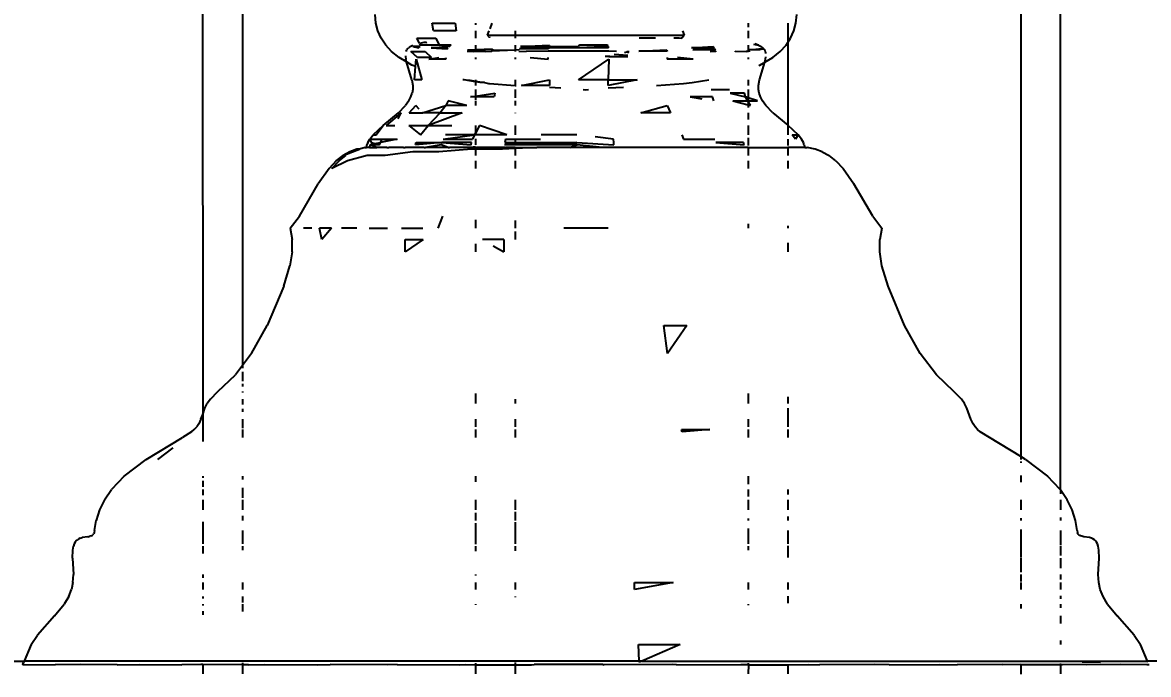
# Model space of a CAD drawing. Header units: inches. Extents: x -52 to 87, y -61 to 47.
# Drawn here: x 68.261 to 71.679, y -44.389 to -42.411 of the extents above; entities that cross this region are included whole.
import ezdxf

# ---------------------------------------------------------------- set-up
doc = ezdxf.new("R2010")
doc.units = ezdxf.units.IN
doc.header["$MEASUREMENT"] = 0
doc.dimstyles.get("Standard").update_dxf_attribs({"dimtxt": 1, "dimasz": 1, "dimexe": 0.18, "dimexo": 0.0625, "dimgap": 0.09, "dimtad": 0, "dimtih": 1, "dimtoh": 1, "dimdec": 1, "dimdsep": 46, "dimlunit": 3, "dimtxsty": 'Standard', "dimblk": 'OBLIQUE', "dimcen": 1, "dimse1": 1, "dimse2": 1, "dimclrd": 1, "dimadec": 0, "dimazin": 0, "dimtfac": 1, "dimtdec": 1, "dimtofl": 0, "dimtmove": 0, "dimatfit": 3, "dimfxl": 1, "dimtolj": 1, "dimtzin": 0, "dimarcsym": 0})

# ---------------------------------------------------------------- blocks, each defined once
blk = doc.blocks.new('_Oblique')
at = {"color": 0, "linetype": 'ByBlock', "lineweight": -2}
blk.add_line((-0.5, -0.5), (0.5, 0.5), dxfattribs=at)
blk = doc.blocks.new('*D6')
at = {"color": 1, "lineweight": -2, "transparency": 16777216}
for p, q in [((2.5723, 46.7915), (37.2384, 46.7915)), ((74.5723, 46.7915), (38.5851, 46.7915))]:
    blk.add_line(p, q, dxfattribs=at)
at = {"layer": 'Defpoints', "color": 0, "transparency": 16777216}
for p in [(74.5723, 46.7915), (2.5723, -45.4684), (74.5723, -45.4684)]:
    blk.add_point(p, dxfattribs=at)
at = {"color": 1, "lineweight": -2, "transparency": 16777216, "rotation": 180}
blk.add_blockref('_Oblique', (2.5723, 46.7915), dxfattribs=at)
at = {"color": 1, "lineweight": -2, "transparency": 16777216}
blk.add_blockref('_Oblique', (74.5723, 46.7915), dxfattribs=at)
at = {"color": 0, "transparency": 16777216, "insert": (37.9117, 46.7915), "char_height": 1, "attachment_point": 5}
blk.add_mtext("\\A1;6'", dxfattribs=at)

msp = doc.modelspace()

# ---------------------------------------------------------------- hatches: boundary and pattern name
h = msp.add_hatch()
h.set_pattern_fill('AR-CONC', color=256)
h.set_pattern_definition([(50, (-78.281, -54.853), (7.1726, -0.62752), [0.75, -8.25]), (355, (-78.281, -54.853), (-1.3875, 7.52192), [0.6, -6.6]), (100.4514, (-77.683, -54.905), (5.7851, 6.8944), [0.6374, -7.01142]), (46.184, (-78.281, -52.853), (10.6724, -1.6552), [1.125, -12.375]), (96.6356, (-77.392, -52.991), (9.3466, 9.7412), [0.9561, -10.51714]), (351.184, (-78.281, -52.853), (9.3466, 9.7412), [0.9, -9.9]), (21, (-77.281, -53.353), (5.96907, -4.02619), [0.75, -8.25]), (326, (-77.281, -53.353), (2.43315, 7.2515), [0.6, -6.6]), (71.4514, (-76.7835, -53.6885), (8.40222, 3.2253), [0.6374, -7.01142]), (37.5, (-78.281, -54.853), (0.1216, 3.32894), [0, -6.52, 0, -6.7, 0, -6.625]), (7.5, (-78.281, -54.853), (2.630695, 3.94412), [0, -3.82, 0, -6.37, 0, -2.525]), (327.5, (-80.511, -54.853), (5.338224, -0.22555), [0, -2.5, 0, -7.8, 0, -10.35]), (317.5, (-81.511, -54.853), (5.83186, 1.00105), [0, -3.25, 0, -5.18, 0, -7.35])])
h.paths.add_polyline_path([(79.5723, 43.5316), (70.1302, 43.5316), (70.1255, 43.5316), (69.9201, 43.5322), (69.893, 43.5316), (61.5753, 43.5316), (61.078, 43.5316), (14.9986, 43.5316), (14.8006, 43.5316), (14.15, 43.5316), (13.9507, 43.5316), (6.6691, 43.5316), (6.668, 43.5316), (6.4502, 43.5322), (6.4356, 43.5316), (-2.4277, 43.5316), (-2.4277, 38.5316), (2.5723, 38.5316), (5.7333, 38.5316), (5.8537, 38.5316), (6.3776, 38.5316), (6.5614, 38.5316), (6.7118, 38.5316), (6.8021, 38.5316), (7.3885, 38.5316), (7.509, 38.5316), (8.2162, 38.5316), (8.3366, 38.5316), (9.0438, 38.5316), (9.1642, 38.5316), (9.8714, 38.5316), (9.9919, 38.5316), (13.1528, 38.5316), (13.2732, 38.5316), (13.9804, 38.5316), (14.1009, 38.5316), (14.2142, 38.5316), (14.7076, 38.5316), (14.8081, 38.5316), (14.9285, 38.5316), (15.6357, 38.5316), (15.7561, 38.5316), (16.4633, 38.5316), (16.5837, 38.5316), (17.2909, 38.5316), (17.4114, 38.5316), (20.5723, 38.5316), (56.5723, 38.5316), (59.7333, 38.5316), (59.8537, 38.5316), (60.5609, 38.5316), (60.6813, 38.5316), (61.106, 38.5316), (61.1985, 38.5316), (61.3489, 38.5316), (61.461, 38.5316), (61.5354, 38.5316), (62.2162, 38.5316), (62.3366, 38.5316), (63.0438, 38.5316), (63.1642, 38.5316), (63.8714, 38.5316), (63.9919, 38.5316), (67.1528, 38.5316), (67.2732, 38.5316), (67.9804, 38.5316), (68.1009, 38.5316), (68.8081, 38.5316), (68.9285, 38.5316), (69.6357, 38.5316), (69.7561, 38.5316), (69.8492, 38.5316), (69.9996, 38.5316), (70.1135, 38.5316), (70.4633, 38.5316), (70.5837, 38.5316), (71.2909, 38.5316), (71.4114, 38.5316), (74.5723, 38.5316), (79.5723, 38.5316)])
h.paths.add_polyline_path([(79.5723, -45.4684), (74.5723, -45.4684), (71.7581, -45.4684), (71.8841, -45.4645), (72.0006, -45.4492), (72.1097, -45.4227), (72.2231, -45.3807), (72.3297, -45.3255), (72.4069, -45.2746), (67.7821, -45.2746), (67.9228, -45.1965), (67.8886, -45.2746), (72.4069, -45.2746), (72.3471, -45.1578), (72.3221, -44.9864), (72.3502, -44.807), (72.5121, -44.6781), (72.7494, -44.5584), (73.0714, -44.47), (73.0685, -44.4696), (72.98, -44.4696), (72.9633, -44.4707), (72.8729, -44.4696), (72.8334, -44.4707), (72.748, -44.4696), (72.5948, -44.4723), (72.5954, -44.4716), (72.4476, -44.4696), (72.2121, -44.4722), (72.1207, -44.4696), (72.0863, -44.4696), (71.9563, -44.4707), (71.8855, -44.4696), (71.795, -44.4707), (71.7958, -44.4715), (71.673, -44.4696), (71.3758, -44.4717), (71.4114, -44.4707), (71.2909, -44.4696), (71.2854, -44.4707), (71.2707, -44.4702), (71.2177, -44.4696), (71.0449, -44.4707), (70.7983, -44.4707), (70.7317, -44.4696), (70.4633, -44.4715), (70.4633, -44.4707), (70.2923, -44.4707), (70.2905, -44.4693), (70.227, -44.4696), (70.2923, -44.4707), (70.4633, -44.4707), (70.4633, -44.4409), (70.2992, -44.4534), (70.3148, -44.369), (70.2335, -44.3585), (70.0266, -44.3602), (70.024, -44.3585), (69.8143, -44.3585), (69.7561, -44.371), (69.7561, -44.4707), (69.7161, -44.4696), (69.5717, -44.4715), (69.4622, -44.4696), (69.2778, -44.4702), (69.27, -44.4707), (69.243, -44.4702), (69.0315, -44.4702), (68.9285, -44.4749), (68.9285, -44.4707), (68.8081, -44.4696), (68.8081, -44.4713), (68.7254, -44.4696), (68.5403, -44.4707), (68.3116, -44.4707), (68.1479, -44.4696), (68.1468, -44.4707), (68.1009, -44.5166), (68.1009, -44.4707), (67.9558, -44.4707), (67.9804, -44.4696), (67.9237, -44.4696), (67.75, -44.4743), (67.669, -44.4696), (67.5042, -44.4707), (67.4955, -44.4696), (67.3644, -44.4702), (67.2732, -44.4725), (67.2732, -44.5985), (67.2536, -44.5886), (67.1528, -44.5499), (67.1528, -45.4684), (63.9919, -45.4684), (63.8714, -45.4684), (63.1642, -45.4684), (63.0438, -45.4684), (62.3366, -45.4684), (62.2162, -45.4684), (61.509, -45.4684), (61.3885, -45.4684), (60.6813, -45.4684), (60.5609, -45.4684), (59.8537, -45.4684), (59.7333, -45.4684), (56.5723, -45.4684), (20.5723, -45.4684), (17.4114, -45.4684), (17.2909, -45.4684), (16.5837, -45.4684), (16.4633, -45.4684), (15.7561, -45.4684), (15.6357, -45.4684), (14.9285, -45.4684), (14.8081, -45.4684), (14.1009, -45.4684), (13.9804, -45.4684), (13.2732, -45.4684), (13.1528, -45.4684), (9.9919, -45.4684), (9.8714, -45.4684), (9.1642, -45.4684), (9.0438, -45.4684), (8.603, -45.4684), (8.5882, -45.4684), (8.3366, -45.4684), (8.2162, -45.4684), (7.509, -45.4684), (7.3885, -45.4684), (6.6813, -45.4684), (6.5609, -45.4684), (5.8537, -45.4684), (5.7333, -45.4684), (5.0576, -45.4684), (2.5723, -45.4684), (-2.4277, -45.4684), (-2.4277, -50.4684), (79.5723, -50.4684)])
h.paths.add_polyline_path([(71.4114, -45.4303), (71.4661, -45.4381), (71.4114, -45.4265)], flags=16)
h.paths.add_polyline_path([(67.9804, -45.4534), (67.9804, -45.4684), (68.0836, -45.4684)], flags=16)
h.paths.add_polyline_path([(67.5337, -45.2746), (67.5737, -45.1965), (67.5998, -45.1147), (67.6123, -45.0294), (67.6112, -44.9397), (67.5901, -44.8047), (67.5852, -44.8009), (67.6108, -44.9013), (67.6128, -45.0741), (67.5737, -45.1965), (67.5337, -45.2746), (67.611, -45.3255), (67.7177, -45.3807), (67.8312, -45.4227), (68.0038, -45.4645), (68.1009, -45.4645), (68.1831, -45.4684), (68.1009, -45.4684), (68.1009, -45.4645), (68.0038, -45.4645), (67.7704, -45.408), (67.611, -45.3255)], flags=16)
h.paths.add_polyline_path([(37.739, 39.9661), (39.4057, 39.9661), (39.4057, 41.4661), (37.739, 41.4661)], flags=24)

# ---------------------------------------------------------------- linework, layer by layer
for p, q in [((71.4114, -27.7913), (71.4107, -43.8282)), ((71.2909, -39.8228), (71.2909, -43.7277)), ((68.8078, -40.0993), (68.8081, -43.6)), ((68.9285, -40.3537), (68.9285, -43.4521)), ((69.334, -42.413), (69.3313, -42.3864)), ((70.6084, -42.413), (70.611, -42.3864)), ((69.3401, -42.4361), (69.334, -42.413)), ((69.35, -42.4585), (69.3401, -42.4361)), ((69.5041, -42.413), (69.5739, -42.413)), ((69.5086, -42.4361), (69.5041, -42.413)), ((69.5777, -42.4361), (69.5086, -42.4361)), ((69.5739, -42.413), (69.5777, -42.4361)), ((69.6357, -42.413), (69.6357, -42.4182)), ((69.6357, -42.4361), (69.6357, -42.4585)), ((69.6767, -42.4361), (69.672, -42.449)), ((69.6852, -42.413), (69.6791, -42.4296)), ((69.7561, -42.4361), (69.7561, -42.449)), ((70.2701, -42.449), (70.2653, -42.4361)), ((70.4633, -42.413), (70.4633, -42.4254)), ((70.4633, -42.4361), (70.4633, -42.4585)), ((70.5837, -42.413), (70.5837, -42.4585)), ((70.5923, -42.4585), (70.6023, -42.4361)), ((70.6023, -42.4361), (70.6084, -42.413)), ((69.3638, -42.4793), (69.35, -42.4585)), ((69.458, -42.4585), (69.5158, -42.4585)), ((69.4663, -42.4737), (69.458, -42.4585)), ((69.4663, -42.4737), (69.4676, -42.4748)), ((69.4794, -42.4712), (69.4676, -42.4748)), ((69.4693, -42.4793), (69.4676, -42.4748)), ((69.4864, -42.4712), (69.4794, -42.4712)), ((69.4864, -42.4712), (69.4881, -42.4709)), ((69.5158, -42.4585), (69.5259, -42.4793)), ((69.672, -42.449), (69.6743, -42.4512)), ((69.672, -42.449), (69.7561, -42.449)), ((69.6772, -42.4545), (69.6743, -42.4512)), ((69.6772, -42.4545), (69.6784, -42.4565)), ((69.679, -42.4578), (69.6784, -42.4565)), ((69.7561, -42.449), (69.7561, -42.4585)), ((69.7561, -42.449), (70.2701, -42.449)), ((70.1455, -42.4582), (70.1332, -42.4585)), ((70.1827, -42.4582), (70.1455, -42.4582)), ((70.2382, -42.4578), (70.2547, -42.4578)), ((70.2547, -42.4578), (70.2605, -42.4585)), ((70.263, -42.4582), (70.2605, -42.4585)), ((70.263, -42.4582), (70.2636, -42.4565)), ((70.2636, -42.4565), (70.2649, -42.4545)), ((70.2649, -42.4545), (70.2677, -42.4512)), ((70.2677, -42.4512), (70.2701, -42.449)), ((70.5786, -42.4793), (70.5837, -42.4715)), ((70.5837, -42.4715), (70.5923, -42.4585)), ((70.5837, -42.4595), (70.5837, -42.4715)), ((70.5837, -42.4715), (70.5837, -42.7224)), ((69.3813, -42.4984), (69.3638, -42.4793)), ((69.4043, -42.5172), (69.3813, -42.4984)), ((69.4256, -42.4974), (69.4252, -42.4984)), ((69.4256, -42.4974), (69.4273, -42.4939)), ((69.4297, -42.4904), (69.4273, -42.4939)), ((69.4297, -42.4904), (69.4328, -42.4873)), ((69.4379, -42.4836), (69.4328, -42.4873)), ((69.4379, -42.4836), (69.446, -42.4794)), ((69.4397, -42.4984), (69.4838, -42.4984)), ((69.4605, -42.5172), (69.4397, -42.4984)), ((69.4456, -42.4836), (69.4636, -42.4873)), ((69.4684, -42.4836), (69.4456, -42.4836)), ((69.4636, -42.4873), (69.4684, -42.4836)), ((69.5127, -42.4794), (69.4693, -42.4793)), ((69.4838, -42.4984), (69.5028, -42.5172)), ((69.5012, -42.4873), (69.55, -42.4904)), ((69.5524, -42.4873), (69.5012, -42.4873)), ((69.5259, -42.4793), (69.5127, -42.4794)), ((69.5259, -42.4793), (69.5563, -42.4836)), ((69.5626, -42.4794), (69.5259, -42.4793)), ((69.55, -42.4904), (69.5524, -42.4873)), ((69.5563, -42.4836), (69.5626, -42.4794)), ((69.6108, -42.4974), (69.6295, -42.4984)), ((69.612, -42.4939), (69.6357, -42.4928)), ((69.6357, -42.4984), (69.6295, -42.4984)), ((69.6357, -42.4793), (69.6357, -42.4928)), ((69.6357, -42.4928), (69.6875, -42.4904)), ((69.6862, -42.4939), (69.6357, -42.4928)), ((69.6357, -42.4984), (69.6357, -42.4928)), ((69.6662, -42.4984), (69.6357, -42.4984)), ((69.6662, -42.4984), (69.6853, -42.4974)), ((69.6853, -42.4974), (69.6851, -42.4984)), ((69.6853, -42.4974), (69.6862, -42.4939)), ((69.7561, -42.4944), (69.6853, -42.4974)), ((69.6875, -42.4904), (69.6862, -42.4939)), ((69.6862, -42.4939), (69.7561, -42.4944)), ((69.7561, -42.4793), (69.7561, -42.4944)), ((69.7686, -42.4939), (69.7561, -42.4944)), ((69.7561, -42.4944), (69.7561, -42.4984)), ((69.768, -42.4974), (69.7903, -42.4984)), ((69.7695, -42.4904), (69.8581, -42.4873)), ((69.8574, -42.4904), (69.7695, -42.4904)), ((69.7726, -42.4836), (69.8608, -42.4794)), ((69.8591, -42.4836), (69.7726, -42.4836)), ((69.7726, -42.4836), (69.8581, -42.4873)), ((69.8565, -42.4974), (69.7903, -42.4984)), ((70.0409, -42.4974), (69.8565, -42.4974)), ((69.8581, -42.4873), (69.8574, -42.4904)), ((69.8581, -42.4873), (69.8591, -42.4836)), ((69.9489, -42.4836), (69.8581, -42.4873)), ((70.04, -42.4873), (69.8581, -42.4873)), ((69.8608, -42.4794), (69.8591, -42.4836)), ((69.8591, -42.4836), (69.9489, -42.4836)), ((69.9493, -42.4794), (69.9489, -42.4836)), ((69.9493, -42.4794), (69.952, -42.4793)), ((70.0393, -42.4836), (69.952, -42.4793)), ((70.0356, -42.4793), (69.952, -42.4793)), ((70.0356, -42.4793), (70.0383, -42.4794)), ((70.04, -42.4873), (70.0393, -42.4836)), ((70.0639, -42.4984), (70.0409, -42.4974)), ((70.0989, -42.5113), (70.0568, -42.5081)), ((70.0878, -42.5015), (70.0956, -42.4999)), ((70.102, -42.5001), (70.0956, -42.4999)), ((70.0956, -42.4999), (70.1016, -42.5015)), ((70.1314, -42.4974), (70.2166, -42.4939)), ((70.2174, -42.4974), (70.1314, -42.4974)), ((70.2166, -42.4939), (70.2174, -42.4974)), ((70.2919, -42.4873), (70.3569, -42.4836)), ((70.3605, -42.4873), (70.2919, -42.4873)), ((70.2952, -42.4939), (70.3627, -42.4904)), ((70.3645, -42.4939), (70.2952, -42.4939)), ((70.3484, -42.4984), (70.3657, -42.4974)), ((70.3569, -42.4836), (70.3605, -42.4873)), ((70.3627, -42.4904), (70.3645, -42.4939)), ((70.3657, -42.4974), (70.366, -42.4984)), ((70.4242, -42.4984), (70.4239, -42.4974)), ((70.4239, -42.4974), (70.4579, -42.4984)), ((70.4633, -42.4984), (70.4579, -42.4984)), ((70.4633, -42.4793), (70.4633, -42.4984)), ((70.4691, -42.4974), (70.4633, -42.4984)), ((70.4675, -42.4939), (70.4959, -42.4904)), ((70.4983, -42.4939), (70.4675, -42.4939)), ((70.4796, -42.4769), (70.4953, -42.4794)), ((70.4953, -42.4794), (70.4834, -42.4756)), ((70.4953, -42.4794), (70.5033, -42.4836)), ((70.4959, -42.4904), (70.5114, -42.4904)), ((70.5114, -42.4904), (70.4983, -42.4939)), ((70.5084, -42.4873), (70.5033, -42.4836)), ((70.5114, -42.4904), (70.5084, -42.4873)), ((70.5114, -42.4904), (70.5139, -42.4939)), ((70.5156, -42.4974), (70.5139, -42.4939)), ((70.5169, -42.5015), (70.5156, -42.4974)), ((70.5173, -42.5046), (70.5169, -42.5015)), ((70.538, -42.5172), (70.5611, -42.4984)), ((70.5611, -42.4984), (70.5786, -42.4793)), ((69.427, -42.5305), (69.4043, -42.5172)), ((69.4235, -42.5121), (69.4235, -42.5138)), ((69.4235, -42.5138), (69.4247, -42.5226)), ((69.427, -42.5305), (69.4247, -42.5226)), ((69.4433, -42.5401), (69.427, -42.5305)), ((69.4429, -42.5849), (69.427, -42.5305)), ((69.454, -42.5443), (69.4433, -42.5401)), ((69.454, -42.5443), (69.4559, -42.5226)), ((69.4559, -42.5226), (69.4731, -42.5849)), ((69.5028, -42.5172), (69.4605, -42.5172)), ((69.4941, -42.5226), (69.5253, -42.5172)), ((69.5461, -42.5226), (69.4941, -42.5226)), ((69.5455, -42.5172), (69.5461, -42.5226)), ((69.6357, -42.5172), (69.6357, -42.5226)), ((69.7561, -42.5172), (69.7561, -42.5226)), ((69.8019, -42.5172), (69.8563, -42.5226)), ((69.8563, -42.5226), (69.8562, -42.5172)), ((69.9491, -42.5849), (70.041, -42.5226)), ((70.0412, -42.5138), (70.0297, -42.5138)), ((70.041, -42.5226), (70.0387, -42.5849)), ((70.0412, -42.5114), (70.0412, -42.5138)), ((70.0412, -42.5138), (70.0982, -42.5138)), ((70.2181, -42.5172), (70.2178, -42.5226)), ((70.2968, -42.5226), (70.2178, -42.5226)), ((70.2968, -42.5226), (70.2488, -42.5172)), ((70.4633, -42.5172), (70.4633, -42.5226)), ((70.4955, -42.5415), (70.4991, -42.5401)), ((70.4983, -42.5849), (70.5139, -42.5314)), ((70.4991, -42.5401), (70.5108, -42.5332)), ((70.5139, -42.5314), (70.538, -42.5172)), ((70.5139, -42.5314), (70.5165, -42.5226)), ((70.5165, -42.5226), (70.5175, -42.5151)), ((69.4505, -42.5849), (69.454, -42.5443)), ((69.4429, -42.5849), (69.4458, -42.6024)), ((69.4458, -42.6024), (69.4458, -42.6144)), ((69.4731, -42.5849), (69.4505, -42.5849)), ((69.6019, -42.5849), (69.5977, -42.5849)), ((69.6357, -42.5904), (69.6019, -42.5849)), ((69.6143, -42.5849), (69.6357, -42.5885)), ((69.6357, -42.5849), (69.6357, -42.5885)), ((69.6357, -42.5885), (69.6635, -42.5932)), ((69.6357, -42.5885), (69.6357, -42.5904)), ((69.6357, -42.5904), (69.6357, -42.6024)), ((69.6492, -42.5932), (69.6357, -42.5904)), ((69.6635, -42.5932), (69.6492, -42.5932)), ((69.6635, -42.5932), (69.6753, -42.5962)), ((69.6753, -42.5962), (69.6786, -42.5962)), ((69.6786, -42.5962), (69.7561, -42.6024)), ((69.7561, -42.5849), (69.7561, -42.6024)), ((69.7561, -42.6024), (69.7596, -42.6024)), ((69.7755, -42.6024), (69.8602, -42.5849)), ((69.8608, -42.6024), (69.7755, -42.6024)), ((69.8602, -42.5849), (69.8608, -42.6024)), ((69.8951, -42.6098), (69.8608, -42.6082)), ((70.0387, -42.5849), (69.9491, -42.5849)), ((70.0383, -42.6024), (70.0387, -42.5849)), ((70.1264, -42.5849), (70.0383, -42.6024)), ((70.0849, -42.608), (70.0383, -42.6102)), ((70.0387, -42.5849), (70.1264, -42.5849)), ((70.1851, -42.6024), (70.2671, -42.5962)), ((70.2671, -42.5962), (70.2932, -42.5932)), ((70.2932, -42.5932), (70.3447, -42.5849)), ((70.4633, -42.5849), (70.4633, -42.6024)), ((70.4954, -42.6024), (70.4983, -42.5849)), ((70.4954, -42.6144), (70.4954, -42.6024)), ((69.434, -42.6488), (69.4403, -42.6364)), ((69.4403, -42.6364), (69.444, -42.6252)), ((69.4458, -42.6144), (69.444, -42.6252)), ((69.6206, -42.6364), (69.6357, -42.6342)), ((69.6357, -42.6364), (69.6206, -42.6364)), ((69.6357, -42.6144), (69.6357, -42.6342)), ((69.6357, -42.6342), (69.695, -42.6252)), ((69.6357, -42.6342), (69.6357, -42.6364)), ((69.693, -42.6364), (69.6357, -42.6364)), ((69.6357, -42.6364), (69.6357, -42.6457)), ((69.695, -42.6252), (69.693, -42.6364)), ((69.7561, -42.6144), (69.7561, -42.639)), ((69.9629, -42.6144), (69.9712, -42.6152)), ((69.9712, -42.6152), (69.9795, -42.6144)), ((70.2875, -42.6364), (70.3234, -42.6426)), ((70.3551, -42.6364), (70.2875, -42.6364)), ((70.3511, -42.6144), (70.4072, -42.6144)), ((70.3597, -42.6488), (70.3551, -42.6364)), ((70.4086, -42.6252), (70.4557, -42.6364)), ((70.4523, -42.6252), (70.4086, -42.6252)), ((70.4557, -42.6364), (70.4523, -42.6252)), ((70.4614, -42.6488), (70.4557, -42.6364)), ((70.4633, -42.639), (70.4557, -42.6364)), ((70.4633, -42.6144), (70.4633, -42.639)), ((70.4918, -42.6488), (70.4633, -42.639)), ((70.4633, -42.639), (70.4633, -42.6488)), ((70.4972, -42.6252), (70.4954, -42.6144)), ((70.5009, -42.6364), (70.4972, -42.6252)), ((70.5072, -42.6488), (70.5009, -42.6364)), ((69.4025, -42.6849), (69.4241, -42.6626)), ((69.434, -42.6488), (69.4241, -42.6626)), ((69.435, -42.6849), (69.4553, -42.6626)), ((69.4649, -42.6736), (69.4553, -42.6626)), ((69.4748, -42.6849), (69.5456, -42.6626)), ((69.5456, -42.6626), (69.5288, -42.6849)), ((69.5533, -42.6488), (69.5456, -42.6626)), ((69.6098, -42.6626), (69.5456, -42.6626)), ((69.6098, -42.6626), (69.5533, -42.6488)), ((69.6357, -42.6488), (69.6357, -42.6626)), ((69.7561, -42.6488), (69.7561, -42.6626)), ((70.1382, -42.6849), (70.2181, -42.6626)), ((70.2181, -42.6626), (70.2277, -42.6849)), ((70.417, -42.6488), (70.4614, -42.6488)), ((70.417, -42.6488), (70.4633, -42.6608)), ((70.4614, -42.6488), (70.4633, -42.6488)), ((70.4633, -42.6488), (70.4918, -42.6488)), ((70.4633, -42.6516), (70.4633, -42.6488)), ((70.4705, -42.6626), (70.4633, -42.6516)), ((70.4633, -42.6516), (70.4633, -42.6608)), ((70.4633, -42.6608), (70.4633, -42.6684)), ((70.4633, -42.6608), (70.4705, -42.6626)), ((70.5171, -42.6626), (70.5072, -42.6488)), ((70.5386, -42.6849), (70.5171, -42.6626)), ((69.3557, -42.7236), (69.4025, -42.6849)), ((69.4107, -42.6849), (69.3646, -42.7236)), ((69.4012, -42.7035), (69.4107, -42.6849)), ((69.435, -42.6849), (69.4748, -42.6849)), ((69.5288, -42.6849), (69.4748, -42.6849)), ((69.4924, -42.7236), (69.5288, -42.6849)), ((69.5956, -42.6849), (69.4924, -42.7236)), ((69.5288, -42.6849), (69.5956, -42.6849)), ((69.7561, -42.6849), (69.7561, -42.6861)), ((70.2277, -42.6849), (70.1382, -42.6849)), ((70.4633, -42.6849), (70.4633, -42.7051)), ((70.5386, -42.6849), (70.5837, -42.7224)), ((69.3557, -42.7236), (69.3255, -42.7513)), ((69.3348, -42.7513), (69.3557, -42.7236)), ((69.3646, -42.7236), (69.3909, -42.7236)), ((69.4339, -42.7236), (69.4689, -42.7513)), ((69.4339, -42.7236), (69.4924, -42.7236)), ((69.4689, -42.7513), (69.4924, -42.7236)), ((69.4924, -42.7236), (69.5647, -42.7236)), ((69.6357, -42.7463), (69.6328, -42.7513)), ((69.6357, -42.7236), (69.6357, -42.7463)), ((69.6487, -42.7236), (69.6357, -42.7463)), ((69.6357, -42.7463), (69.6357, -42.7513)), ((69.7307, -42.7513), (69.6487, -42.7236)), ((69.7561, -42.7236), (69.7561, -42.7513)), ((70.4633, -42.7236), (70.4633, -42.7513)), ((70.5837, -42.7224), (70.5852, -42.7236)), ((70.5837, -42.7236), (70.5837, -42.7513)), ((70.6153, -42.7513), (70.5852, -42.7236)), ((69.3053, -42.7898), (69.3068, -42.7823)), ((69.3095, -42.7747), (69.3068, -42.7823)), ((69.3095, -42.7747), (69.315, -42.7647)), ((69.3163, -42.7823), (69.3138, -42.7898)), ((69.315, -42.7647), (69.3255, -42.7513)), ((69.315, -42.7647), (69.319, -42.7747)), ((69.315, -42.7647), (69.3525, -42.7647)), ((69.3163, -42.7823), (69.3319, -42.7785)), ((69.3366, -42.7898), (69.3163, -42.7823)), ((69.3447, -42.7823), (69.3163, -42.7823)), ((69.319, -42.7747), (69.3319, -42.7785)), ((69.3255, -42.7513), (69.3348, -42.7513)), ((69.3319, -42.7785), (69.3473, -42.7747)), ((69.3319, -42.7785), (69.3447, -42.7823)), ((69.3447, -42.7823), (69.3473, -42.7747)), ((69.3473, -42.7747), (69.3525, -42.7647)), ((69.3984, -42.7647), (69.3473, -42.7747)), ((69.3525, -42.7647), (69.3984, -42.7647)), ((69.4543, -42.7823), (69.4564, -42.7747)), ((69.5341, -42.7747), (69.4543, -42.7823)), ((69.4564, -42.7747), (69.5341, -42.7747)), ((69.5323, -42.7823), (69.4848, -42.7898)), ((69.5534, -42.7902), (69.5323, -42.7823)), ((69.5341, -42.7747), (69.623, -42.7823)), ((69.6244, -42.7747), (69.5341, -42.7747)), ((69.5378, -42.7647), (69.6328, -42.7513)), ((69.5378, -42.7647), (69.6273, -42.7647)), ((69.6328, -42.7513), (69.5447, -42.7513)), ((69.623, -42.7823), (69.6244, -42.7747)), ((69.6328, -42.7513), (69.6273, -42.7647)), ((69.6357, -42.7513), (69.6328, -42.7513)), ((69.7307, -42.7513), (69.6357, -42.7513)), ((69.6357, -42.7636), (69.6357, -42.7823)), ((69.7561, -42.7823), (69.7237, -42.7823)), ((69.7268, -42.7647), (69.7247, -42.7747)), ((69.7247, -42.7747), (69.7561, -42.7747)), ((69.7268, -42.7647), (69.7561, -42.7647)), ((69.7561, -42.7647), (69.7561, -42.7747)), ((69.7561, -42.7647), (69.8332, -42.7647)), ((69.7561, -42.7747), (69.7561, -42.7823)), ((69.7561, -42.7747), (69.8321, -42.7747)), ((69.8315, -42.7823), (69.7561, -42.7823)), ((69.8315, -42.7823), (69.8321, -42.7747)), ((69.9435, -42.7747), (69.8315, -42.7823)), ((69.9433, -42.7823), (69.8315, -42.7823)), ((69.8321, -42.7747), (69.9435, -42.7747)), ((69.9441, -42.7513), (69.8355, -42.7513)), ((69.922, -42.7898), (69.9433, -42.7823)), ((70.0213, -42.7898), (69.9433, -42.7823)), ((69.9435, -42.7747), (70.056, -42.7823)), ((70.055, -42.7647), (69.9991, -42.7579)), ((70.0557, -42.7747), (70.055, -42.7647)), ((70.056, -42.7823), (70.0557, -42.7747)), ((70.2624, -42.7513), (70.2671, -42.7647)), ((70.2671, -42.7647), (70.362, -42.7647)), ((70.3653, -42.7747), (70.4515, -42.7823)), ((70.4495, -42.7747), (70.3653, -42.7747)), ((70.4515, -42.7823), (70.4495, -42.7747)), ((70.4633, -42.7608), (70.4633, -42.7836)), ((70.5837, -42.7647), (70.5837, -42.7839)), ((70.6069, -42.7647), (70.5967, -42.7513)), ((70.5967, -42.7513), (70.6153, -42.7513)), ((70.6153, -42.7513), (70.6069, -42.7647)), ((70.6258, -42.7647), (70.6153, -42.7513)), ((70.6312, -42.7747), (70.6258, -42.7647)), ((70.634, -42.7823), (70.6312, -42.7747)), ((70.634, -42.7823), (70.6354, -42.7898)), ((69.2135, -42.8305), (69.2341, -42.8144)), ((69.2219, -42.8305), (69.2423, -42.8144)), ((69.2341, -42.8144), (69.2626, -42.8029)), ((69.2546, -42.8029), (69.2341, -42.8144)), ((69.2423, -42.8144), (69.2341, -42.8144)), ((69.3071, -42.8144), (69.2472, -42.8305)), ((69.2763, -42.795), (69.2546, -42.8029)), ((69.2626, -42.8029), (69.2841, -42.795)), ((69.2841, -42.795), (69.2763, -42.795)), ((69.3009, -42.7902), (69.2841, -42.795)), ((69.3009, -42.7902), (69.3053, -42.7898)), ((69.3084, -42.7902), (69.3053, -42.7898)), ((69.3622, -42.8144), (69.3071, -42.8144)), ((69.3138, -42.7898), (69.3084, -42.7902)), ((69.3149, -42.7898), (69.3138, -42.7898)), ((69.3149, -42.7898), (69.3307, -42.7902)), ((69.3307, -42.7902), (69.3366, -42.7898)), ((69.3434, -42.7898), (69.3366, -42.7898)), ((69.3673, -42.7902), (69.3434, -42.7898)), ((69.446, -42.8029), (69.3622, -42.8144)), ((69.3673, -42.7902), (69.3733, -42.7898)), ((69.3899, -42.7898), (69.3733, -42.7898)), ((69.4175, -42.7902), (69.3899, -42.7898)), ((69.4175, -42.7902), (69.4231, -42.7898)), ((69.4532, -42.7898), (69.4231, -42.7898)), ((69.5245, -42.8029), (69.446, -42.8029)), ((69.4799, -42.7902), (69.4532, -42.7898)), ((69.4799, -42.7902), (69.4848, -42.7898)), ((69.5314, -42.7898), (69.4848, -42.7898)), ((69.6239, -42.795), (69.5245, -42.8029)), ((69.5534, -42.7902), (69.5314, -42.7898)), ((69.5534, -42.7902), (69.5573, -42.7898)), ((69.6222, -42.7898), (69.5573, -42.7898)), ((69.6357, -42.7882), (69.6222, -42.7898)), ((69.6222, -42.7898), (69.6362, -42.7902)), ((69.6357, -42.795), (69.6239, -42.795)), ((69.6357, -42.7882), (69.6362, -42.7902)), ((69.6362, -42.7902), (69.6357, -42.795)), ((69.7176, -42.795), (69.6357, -42.795)), ((69.6357, -42.795), (69.6357, -42.8144)), ((69.6362, -42.7902), (69.639, -42.7898)), ((69.7231, -42.7898), (69.639, -42.7898)), ((69.7561, -42.7932), (69.7176, -42.795)), ((69.7265, -42.7902), (69.7231, -42.7898)), ((69.7265, -42.7902), (69.7283, -42.7898)), ((69.7561, -42.7898), (69.7283, -42.7898)), ((69.7561, -42.7898), (69.7561, -42.7932)), ((69.7561, -42.7898), (69.8223, -42.7902)), ((69.8223, -42.7902), (69.7561, -42.7932)), ((69.7561, -42.7932), (69.7561, -42.8144)), ((69.8235, -42.7898), (69.8223, -42.7902)), ((69.922, -42.7898), (69.8235, -42.7898)), ((70.0213, -42.7898), (69.922, -42.7898)), ((70.4633, -42.7898), (70.0213, -42.7898)), ((70.4633, -42.7898), (70.4633, -42.8144)), ((70.4633, -42.7898), (70.5837, -42.7898)), ((70.5837, -42.7898), (70.5837, -42.8144)), ((70.6354, -42.7898), (70.5837, -42.7898)), ((70.6354, -42.7898), (70.6422, -42.7902)), ((70.6668, -42.795), (70.6422, -42.7902)), ((70.6885, -42.8029), (70.6668, -42.795)), ((70.6885, -42.8029), (70.709, -42.8144)), ((70.7297, -42.8305), (70.709, -42.8144)), ((69.2135, -42.8305), (69.1916, -42.8536)), ((69.2003, -42.8536), (69.2219, -42.8305)), ((69.2472, -42.8305), (69.2003, -42.8536)), ((69.6357, -42.8305), (69.6357, -42.8536)), ((69.7561, -42.8305), (69.7561, -42.8536)), ((70.4633, -42.8305), (70.4633, -42.8536)), ((70.5837, -42.8305), (70.5837, -42.8536)), ((70.7297, -42.8305), (70.7515, -42.8536)), ((69.1916, -42.8536), (69.1588, -42.9008)), ((70.7515, -42.8536), (70.7843, -42.9008)), ((69.1016, -42.9982), (69.1588, -42.9008)), ((70.8415, -42.9982), (70.7843, -42.9008)), ((69.0738, -43.0345), (69.1016, -42.9982)), ((69.5227, -43.0345), (69.5366, -42.9982)), ((69.6357, -43.0092), (69.6357, -43.0345)), ((69.7561, -43.0121), (69.7561, -43.0345)), ((70.4633, -43.0214), (70.4633, -43.0345)), ((70.8415, -42.9982), (70.8693, -43.0345)), ((69.0738, -43.0345), (69.0793, -43.0698)), ((69.1397, -43.0345), (69.1137, -43.0345)), ((69.1698, -43.0698), (69.1627, -43.0345)), ((69.1991, -43.0345), (69.1627, -43.0345)), ((69.1991, -43.0345), (69.1698, -43.0698)), ((69.2762, -43.0345), (69.2298, -43.0345)), ((69.3135, -43.0345), (69.3692, -43.0345)), ((69.4118, -43.0345), (69.4759, -43.0345)), ((69.7561, -43.0455), (69.7561, -43.0698)), ((70.0387, -43.0345), (69.9045, -43.0345)), ((70.5837, -43.028), (70.5837, -43.0345)), ((70.8693, -43.0345), (70.8632, -43.0698)), ((69.0793, -43.1072), (69.0793, -43.0698)), ((69.4776, -43.0698), (69.4228, -43.1072)), ((69.4228, -43.1072), (69.4228, -43.0698)), ((69.4228, -43.0698), (69.4776, -43.0698)), ((69.6357, -43.0829), (69.6357, -43.1072)), ((69.7217, -43.0698), (69.6576, -43.0698)), ((69.6896, -43.0885), (69.7216, -43.1072)), ((69.7217, -43.0698), (69.7216, -43.1072)), ((70.5837, -43.0793), (70.5837, -43.1072)), ((70.8632, -43.1072), (70.8632, -43.0698)), ((69.0793, -43.1072), (69.0729, -43.1491)), ((70.8696, -43.1491), (70.8632, -43.1072)), ((69.0541, -43.2112), (69.0729, -43.1491)), ((70.8884, -43.2112), (70.8696, -43.1491)), ((69.0541, -43.2112), (69.004, -43.33)), ((70.9384, -43.33), (70.8884, -43.2112)), ((68.9566, -43.415), (69.004, -43.33)), ((70.2072, -43.33), (70.2775, -43.33)), ((70.2188, -43.415), (70.2072, -43.33)), ((70.2775, -43.33), (70.2188, -43.415)), ((70.9858, -43.415), (70.9384, -43.33)), ((68.9566, -43.415), (68.9285, -43.4521)), ((71.035, -43.48), (70.9858, -43.415)), ((68.9285, -43.4521), (68.9073, -43.48)), ((68.9285, -43.4521), (68.9285, -43.4597)), ((68.8546, -43.531), (68.9073, -43.48)), ((68.9285, -43.4708), (68.9285, -43.4992)), ((71.0877, -43.531), (71.035, -43.48)), ((68.8314, -43.5537), (68.8546, -43.531)), ((68.9285, -43.5076), (68.9285, -43.5158)), ((68.9285, -43.531), (68.9285, -43.5333)), ((71.1109, -43.5537), (71.0877, -43.531)), ((68.8149, -43.5808), (68.8218, -43.5669)), ((68.8314, -43.5537), (68.8218, -43.5669)), ((68.9285, -43.5537), (68.9285, -43.5702)), ((69.6357, -43.5369), (69.6357, -43.5669)), ((69.7561, -43.5537), (69.7561, -43.5669)), ((70.4633, -43.5367), (70.4633, -43.5669)), ((70.5837, -43.5469), (70.5837, -43.5669)), ((71.1205, -43.5669), (71.1109, -43.5537)), ((71.1274, -43.5808), (71.1205, -43.5669)), ((68.8028, -43.6147), (68.8081, -43.6)), ((68.8081, -43.6), (68.8149, -43.5808)), ((68.8081, -43.6), (68.8081, -43.6824)), ((68.9285, -43.5834), (68.9285, -43.5923)), ((70.5837, -43.5808), (70.5837, -43.6135)), ((71.1395, -43.6147), (71.1274, -43.5808)), ((68.7962, -43.629), (68.7902, -43.6378)), ((68.8028, -43.6147), (68.7962, -43.629)), ((68.9285, -43.6147), (68.9285, -43.6417)), ((69.6357, -43.6147), (69.6357, -43.6382)), ((69.7561, -43.6147), (69.7561, -43.6378)), ((70.4633, -43.6147), (70.4633, -43.6378)), ((70.5837, -43.6147), (70.5837, -43.6378)), ((71.1461, -43.629), (71.1395, -43.6147)), ((71.1521, -43.6378), (71.1461, -43.629)), ((68.6367, -43.7365), (68.7464, -43.6702)), ((68.7741, -43.6528), (68.7464, -43.6702)), ((68.7741, -43.6528), (68.7825, -43.6459)), ((68.7825, -43.6459), (68.7902, -43.6378)), ((68.9285, -43.6459), (68.9285, -43.6702)), ((69.6357, -43.6459), (69.6357, -43.6702)), ((69.7561, -43.6459), (69.7561, -43.6702)), ((70.2632, -43.6528), (70.2612, -43.6459)), ((70.2612, -43.6459), (70.3475, -43.6459)), ((70.3475, -43.6459), (70.2632, -43.6528)), ((70.4633, -43.6459), (70.4633, -43.6702)), ((70.5837, -43.6459), (70.5837, -43.6702)), ((71.1598, -43.6459), (71.1521, -43.6378)), ((71.1682, -43.6528), (71.1598, -43.6459)), ((71.1959, -43.6702), (71.1682, -43.6528)), ((71.2909, -43.7277), (71.1959, -43.6702)), ((68.7176, -43.7019), (68.671, -43.7365)), ((68.5699, -43.7878), (68.6367, -43.7365)), ((71.2909, -43.7277), (71.2909, -43.7365)), ((71.3054, -43.7365), (71.2909, -43.7277)), ((71.3054, -43.7365), (71.3722, -43.7878)), ((71.2909, -43.743), (71.2909, -43.7468)), ((68.5699, -43.7878), (68.5314, -43.8282)), ((68.8081, -43.7878), (68.8081, -43.7927)), ((68.8081, -43.802), (68.8081, -43.8195)), ((68.9285, -43.7878), (68.9285, -43.7976)), ((69.6357, -43.7878), (69.6357, -43.8042)), ((70.4633, -43.7878), (70.4633, -43.8113)), ((71.2909, -43.785), (71.2909, -43.7863)), ((71.2909, -43.7878), (71.2909, -43.8054)), ((71.4107, -43.8282), (71.3722, -43.7878)), ((68.5098, -43.8593), (68.5314, -43.8282)), ((68.8081, -43.8282), (68.8081, -43.845)), ((68.9285, -43.8227), (68.9285, -43.8267)), ((68.9285, -43.8282), (68.9285, -43.8528)), ((70.4633, -43.8282), (70.4633, -43.8496)), ((70.5837, -43.8282), (70.5837, -43.8433)), ((71.4114, -43.8292), (71.4107, -43.8282)), ((71.4322, -43.8593), (71.4114, -43.8292)), ((71.4114, -43.8292), (71.4114, -43.8411)), ((68.5098, -43.8593), (68.4946, -43.8901)), ((68.8081, -43.8593), (68.8081, -43.8901)), ((68.9285, -43.8593), (68.9285, -43.8901)), ((69.6357, -43.8593), (69.6357, -43.8901)), ((69.7561, -43.8593), (69.7561, -43.8901)), ((70.4633, -43.8593), (70.4633, -43.8901)), ((70.5837, -43.8593), (70.5837, -43.8901)), ((71.2909, -43.8593), (71.2909, -43.8901)), ((71.4114, -43.8593), (71.4114, -43.8901)), ((71.4474, -43.8901), (71.4322, -43.8593)), ((68.4946, -43.8901), (68.4845, -43.9224)), ((68.9285, -43.9083), (68.9285, -43.9224)), ((69.6357, -43.899), (69.6357, -43.9224)), ((69.7561, -43.8961), (69.7561, -43.9224)), ((70.5837, -43.9102), (70.5837, -43.9224)), ((71.4575, -43.9224), (71.4474, -43.8901)), ((68.4799, -43.9521), (68.4845, -43.9224)), ((68.8081, -43.9259), (68.8081, -43.9612)), ((69.6357, -43.9301), (69.6357, -43.9616)), ((69.7561, -43.9274), (69.7561, -43.9614)), ((70.4633, -43.9155), (70.4633, -43.9224)), ((71.2909, -43.9153), (71.2909, -43.9224)), ((71.4114, -43.9126), (71.4114, -43.9224)), ((71.4622, -43.9521), (71.4575, -43.9224)), ((68.4319, -43.9779), (68.4278, -43.9807)), ((68.4367, -43.9756), (68.4319, -43.9779)), ((68.4367, -43.9756), (68.4425, -43.9738)), ((68.4599, -43.9711), (68.4425, -43.9738)), ((68.4599, -43.9711), (68.4654, -43.9699)), ((68.4694, -43.9687), (68.4654, -43.9699)), ((68.4694, -43.9687), (68.4723, -43.9673)), ((68.4723, -43.9673), (68.4745, -43.9657)), ((68.476, -43.9644), (68.4745, -43.9657)), ((68.476, -43.9644), (68.4771, -43.9629)), ((68.478, -43.9611), (68.4771, -43.9629)), ((68.4789, -43.9585), (68.478, -43.9611)), ((68.4799, -43.9521), (68.4789, -43.9585)), ((68.8081, -43.9629), (68.8081, -43.9931)), ((68.9285, -43.9521), (68.9285, -43.9931)), ((69.6357, -43.9629), (69.6357, -43.994)), ((69.7561, -43.9629), (69.7561, -43.9931)), ((70.4633, -43.9464), (70.4633, -43.9611)), ((70.4633, -43.9629), (70.4633, -43.9931)), ((70.5837, -43.9521), (70.5837, -43.9611)), ((70.5837, -43.9629), (70.5837, -43.9931)), ((71.2909, -43.9491), (71.2909, -43.9611)), ((71.2909, -43.9628), (71.2909, -44.0341)), ((71.4114, -43.9519), (71.4114, -43.9971)), ((71.4622, -43.9521), (71.4632, -43.9585)), ((71.464, -43.9611), (71.4632, -43.9585)), ((71.465, -43.9629), (71.464, -43.9611)), ((71.4661, -43.9644), (71.465, -43.9629)), ((71.4675, -43.9657), (71.4661, -43.9644)), ((71.4698, -43.9673), (71.4675, -43.9657)), ((71.4727, -43.9687), (71.4698, -43.9673)), ((71.4766, -43.9699), (71.4727, -43.9687)), ((71.4822, -43.9711), (71.4766, -43.9699)), ((71.4995, -43.9738), (71.4822, -43.9711)), ((71.5053, -43.9756), (71.4995, -43.9738)), ((71.5101, -43.9779), (71.5053, -43.9756)), ((71.5143, -43.9807), (71.5101, -43.9779)), ((68.4135, -44.0364), (68.414, -44.0125)), ((68.414, -44.0125), (68.4162, -43.9999)), ((68.4186, -43.9931), (68.4162, -43.9999)), ((68.4214, -43.988), (68.4186, -43.9931)), ((68.4244, -43.984), (68.4214, -43.988)), ((68.4244, -43.984), (68.4278, -43.9807)), ((68.8081, -43.9999), (68.8081, -44.0221)), ((68.9285, -43.9997), (68.9285, -44.0125)), ((69.6357, -43.9999), (69.6357, -44.0154)), ((69.7561, -43.9999), (69.7561, -44.0145)), ((70.4633, -43.9994), (70.4633, -44.0125)), ((70.5837, -43.9993), (70.5837, -44.0343)), ((71.4114, -43.9999), (71.4114, -44.0282)), ((71.5176, -43.984), (71.5143, -43.9807)), ((71.5206, -43.988), (71.5176, -43.984)), ((71.5234, -43.9931), (71.5206, -43.988)), ((71.5258, -43.9999), (71.5234, -43.9931)), ((71.528, -44.0125), (71.5258, -43.9999)), ((71.5285, -44.0364), (71.528, -44.0125)), ((68.4135, -44.0364), (68.4159, -44.0854)), ((71.2909, -44.0364), (71.2909, -44.0792)), ((71.4114, -44.0364), (71.4114, -44.0671)), ((71.5261, -44.0854), (71.5285, -44.0364)), ((68.4144, -44.1104), (68.4097, -44.1319)), ((68.4144, -44.1104), (68.4159, -44.0854)), ((68.8081, -44.0854), (68.8081, -44.0958)), ((68.8081, -44.1104), (68.8081, -44.1319)), ((68.9285, -44.1104), (68.9285, -44.1319)), ((69.6357, -44.0854), (69.6357, -44.0885)), ((69.6357, -44.1104), (69.6357, -44.1319)), ((69.7561, -44.1104), (69.7561, -44.1319)), ((70.1191, -44.1319), (70.1187, -44.1104)), ((70.1187, -44.1104), (70.2355, -44.1104)), ((70.2355, -44.1104), (70.1191, -44.1319)), ((70.4633, -44.1104), (70.4633, -44.1319)), ((70.5837, -44.1104), (70.5837, -44.1319)), ((71.2909, -44.0854), (71.2909, -44.1076)), ((71.2909, -44.1104), (71.2909, -44.1319)), ((71.4114, -44.0854), (71.4114, -44.1011)), ((71.4114, -44.1104), (71.4114, -44.1319)), ((71.5276, -44.1104), (71.5261, -44.0854)), ((71.5323, -44.1319), (71.5276, -44.1104)), ((68.4015, -44.1528), (68.4097, -44.1319)), ((71.5405, -44.1528), (71.5323, -44.1319)), ((68.3587, -44.2117), (68.3879, -44.176)), ((68.4015, -44.1528), (68.3879, -44.176)), ((68.8081, -44.1528), (68.8081, -44.1586)), ((68.8081, -44.176), (68.8081, -44.1803)), ((68.9285, -44.1528), (68.9285, -44.1707)), ((68.9285, -44.176), (68.9285, -44.1982)), ((69.6357, -44.176), (69.6357, -44.1784)), ((69.7561, -44.1528), (69.7561, -44.1543)), ((70.4633, -44.176), (70.4633, -44.179)), ((70.5837, -44.1519), (70.5837, -44.1726)), ((71.2909, -44.176), (71.2909, -44.1886)), ((71.4114, -44.1505), (71.4114, -44.16)), ((71.4114, -44.176), (71.4114, -44.1874)), ((71.5541, -44.176), (71.5405, -44.1528)), ((71.5541, -44.176), (71.5833, -44.2117)), ((68.3587, -44.2117), (68.3066, -44.2696)), ((68.8081, -44.1967), (68.8081, -44.2087)), ((71.4114, -44.2117), (71.4114, -44.2348)), ((71.6353, -44.2696), (71.5833, -44.2117)), ((68.2879, -44.2985), (68.3066, -44.2696)), ((71.4114, -44.2863), (71.4114, -44.2985)), ((71.6353, -44.2696), (71.6541, -44.2985)), ((68.2879, -44.2985), (68.2663, -44.3487)), ((70.1306, -44.2985), (70.257, -44.2985)), ((70.1327, -44.3487), (70.1306, -44.2985)), ((70.257, -44.2985), (70.1411, -44.3487)), ((71.6756, -44.3487), (71.6541, -44.2985)), ((68.1009, -44.3487), (68.2663, -44.3487)), ((68.2618, -44.3585), (68.2647, -44.3526)), ((68.2663, -44.3487), (68.2647, -44.3526)), ((70.1327, -44.3487), (68.2663, -44.3487)), ((68.9285, -44.3539), (68.9285, -44.3602)), ((69.7561, -44.3526), (69.7561, -44.3602)), ((70.1328, -44.3523), (70.1327, -44.3487)), ((70.1411, -44.3487), (70.1327, -44.3487)), ((70.1411, -44.3487), (70.1328, -44.3523)), ((70.1411, -44.3487), (71.6756, -44.3487)), ((70.4633, -44.3545), (70.4633, -44.3585)), ((71.4768, -44.3512), (71.5329, -44.352)), ((71.6771, -44.3523), (71.6756, -44.3487)), ((73.2988, -44.3487), (71.6756, -44.3487)), ((68.2609, -44.3602), (68.2618, -44.3585)), ((68.2618, -44.3585), (68.2669, -44.3585)), ((68.2669, -44.3585), (68.3605, -44.3602)), ((68.4371, -44.3585), (68.3605, -44.3602)), ((68.5484, -44.3602), (68.4371, -44.3585)), ((68.5484, -44.3602), (68.616, -44.3585)), ((68.616, -44.3585), (68.7445, -44.3602)), ((68.8028, -44.3585), (68.7445, -44.3602)), ((68.8081, -44.3585), (68.8028, -44.3585)), ((68.8081, -44.3566), (68.8081, -44.3585)), ((68.9285, -44.3602), (68.8081, -44.3585)), ((68.8081, -44.3585), (68.8081, -44.3872)), ((68.9285, -44.3602), (68.9285, -44.3872)), ((68.9476, -44.3602), (68.9285, -44.3602)), ((68.9476, -44.3602), (68.9962, -44.3585)), ((68.9962, -44.3585), (69.1565, -44.3602)), ((69.1565, -44.3602), (69.1952, -44.3585)), ((69.3701, -44.3602), (69.1952, -44.3585)), ((69.3987, -44.3585), (69.3701, -44.3602)), ((69.3987, -44.3585), (69.5872, -44.3602)), ((69.5872, -44.3602), (69.6054, -44.3585)), ((69.6054, -44.3585), (69.6357, -44.3602)), ((69.6357, -44.3553), (69.6357, -44.3602)), ((69.6357, -44.3602), (69.6357, -44.3872)), ((69.6357, -44.3602), (69.7561, -44.3602)), ((69.7561, -44.3602), (69.7561, -44.3874)), ((69.7561, -44.3602), (69.8064, -44.3602)), ((69.8064, -44.3602), (69.8143, -44.3585)), ((70.024, -44.3585), (69.8143, -44.3585)), ((70.024, -44.3585), (70.0266, -44.3602)), ((70.2335, -44.3585), (70.0266, -44.3602)), ((70.2465, -44.3602), (70.2335, -44.3585)), ((70.2465, -44.3602), (70.4414, -44.3585)), ((70.4414, -44.3585), (70.4633, -44.3585)), ((70.4633, -44.3585), (70.4648, -44.3602)), ((70.4648, -44.3602), (70.4633, -44.3872)), ((70.4648, -44.3602), (70.5837, -44.3602)), ((70.5837, -44.3576), (70.5837, -44.3602)), ((70.5837, -44.3602), (70.6467, -44.3585)), ((70.5837, -44.3602), (70.5837, -44.3872)), ((70.6467, -44.3585), (70.6803, -44.3602)), ((70.848, -44.3585), (70.6803, -44.3602)), ((70.8917, -44.3602), (70.848, -44.3585)), ((70.8917, -44.3602), (71.0444, -44.3585)), ((71.0444, -44.3585), (71.0979, -44.3602)), ((71.2346, -44.3585), (71.0979, -44.3602)), ((71.2346, -44.3585), (71.2909, -44.358)), ((71.2909, -44.3602), (71.2346, -44.3585)), ((71.2909, -44.358), (71.2909, -44.3602)), ((71.2909, -44.358), (71.4114, -44.3602)), ((71.2909, -44.3602), (71.2909, -44.3879)), ((71.4114, -44.3602), (71.2909, -44.3602)), ((71.4114, -44.3559), (71.4114, -44.3602)), ((71.4114, -44.3602), (71.4176, -44.3585)), ((71.4114, -44.3602), (71.4114, -44.3872)), ((71.4897, -44.3602), (71.4176, -44.3585)), ((71.5923, -44.3585), (71.4897, -44.3602)), ((71.6731, -44.3602), (71.5923, -44.3585)), ((71.681, -44.3602), (71.6731, -44.3602))]:
    msp.add_line(p, q)

# ---------------------------------------------------------------- dimensions: what is measured, and where the dimension line sits
dim = msp.add_linear_dim(base=(74.5723, 46.7915), p1=(2.5723, -45.4684), p2=(74.5723, -45.4684), dimstyle='Standard')
dim.commit()
dim.dimension.update_dxf_attribs({"geometry": '*D6', "text_midpoint": (37.9117, 46.7915), "dimtype": 160})

doc.saveas('drawing.dxf')
